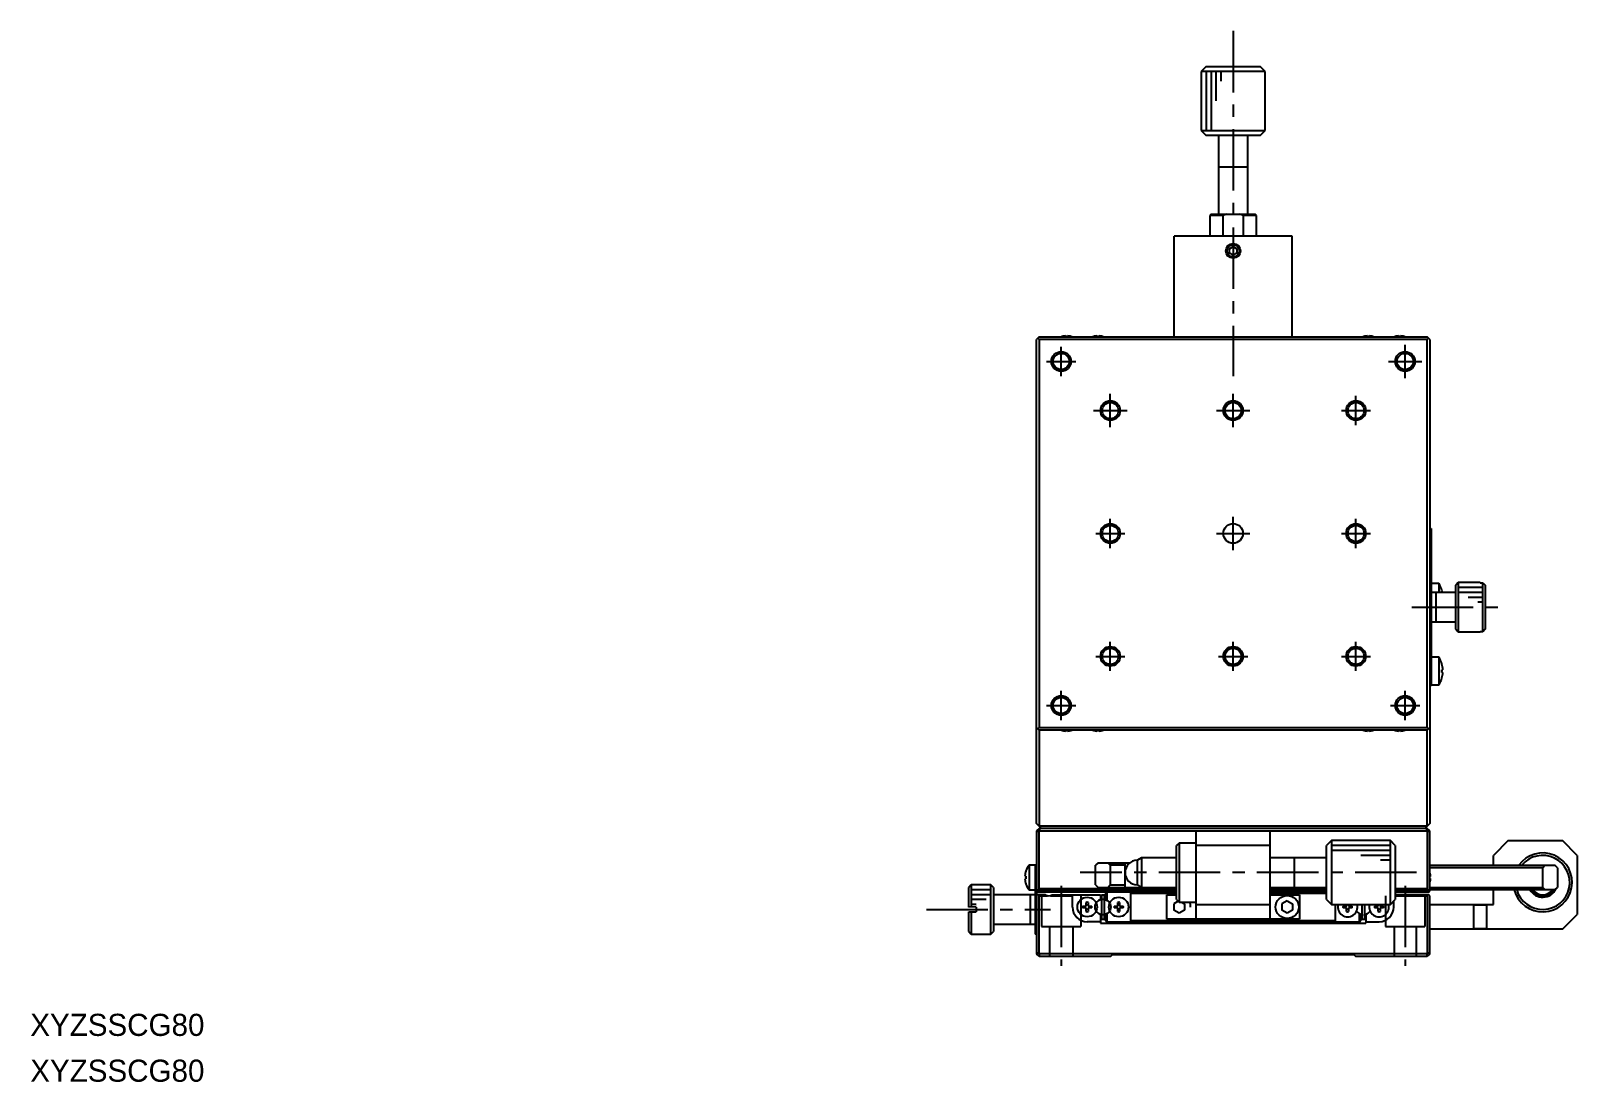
# Model space of a CAD drawing. Extents: x -371 to 381, y 89 to 685.
# Drawn here: x -338.8 to -24.2, y 88.8 to 302.7 of the extents above; entities that cross this region are included whole.
import ezdxf

# ---------------------------------------------------------------- set-up
doc = ezdxf.new("R2010")
doc.units = 0
doc.header["$LTSCALE"] = 10
doc.linetypes.add('CENTER', pattern=[2, 1.25, -0.25, 0.25, -0.25])
doc.linetypes.add('DASHED', pattern=[3.5, 2, -1.5])
doc.layers.get('0').update_dxf_attribs({"linetype": 'CONTINUOUS'})
doc.layers.add('CENTER', color=1, linetype='CENTER')
doc.styles.get("Standard").update_dxf_attribs({"font": 'FGP教科書体NT-M'})

msp = doc.modelspace()

# ---------------------------------------------------------------- linework, layer by layer
at = {"color": 7, "linetype": 'CONTINUOUS'}
for p, q in [((-99.650943, 295.409508), (-100.650943, 294.409508)), ((-87.650943, 294.409508), (-100.650943, 294.409508)), ((-100.650943, 294.409508), (-100.650943, 282.409508)), ((-99.650943, 295.409508), (-88.650943, 295.409508)), ((-87.650943, 294.409508), (-88.650943, 295.409508)), ((-87.650943, 282.409508), (-87.650943, 294.409508)), ((-100.650943, 282.409508), (-99.650943, 281.409508)), ((-100.650943, 282.409508), (-87.650943, 282.409508)), ((-88.650943, 281.409508), (-99.650717, 281.409508)), ((-97.150943, 281.409508), (-97.150943, 265.409528)), ((-91.150943, 265.409528), (-91.150943, 281.409508)), ((-88.650943, 281.409508), (-87.650943, 282.409508)), ((-98.600943, 265.409508), (-98.900943, 265.109508)), ((-96.272263, 265.109508), (-98.900943, 265.109508)), ((-98.900943, 265.109508), (-98.900943, 260.909508)), ((-98.600943, 265.409508), (-89.700943, 265.409508)), ((-95.470033, 265.409508), (-96.272263, 265.109508)), ((-96.272263, 265.109508), (-96.272263, 260.909508)), ((-92.029622, 265.109508), (-92.831852, 265.409508)), ((-89.400943, 265.109508), (-92.029622, 265.109508)), ((-92.029622, 260.909508), (-92.029622, 265.109508)), ((-89.400943, 265.109508), (-89.700943, 265.409508)), ((-89.400943, 260.909508), (-89.400943, 265.109508)), ((-106.150943, 240.409508), (-106.150943, 260.909508)), ((-82.150943, 260.909508), (-106.150943, 260.909508)), ((-94.900943, 258.342521), (-94.150943, 258.775534)), ((-94.900943, 257.476496), (-94.900943, 258.342521)), ((-94.150943, 258.775534), (-93.400943, 258.342521)), ((-93.400943, 258.342521), (-93.400943, 257.476496)), ((-82.150943, 240.409508), (-82.150943, 260.909508)), ((-94.150943, 257.043483), (-94.900943, 257.476496)), ((-93.400943, 257.476496), (-94.150943, 257.043483)), ((-133.650943, 240.409508), (-134.150943, 239.909508)), ((-134.150943, 141.409508), (-134.150943, 239.909508)), ((-133.650943, 239.909508), (-133.900943, 240.159508)), ((-133.650943, 240.409508), (-54.650943, 240.409508)), ((-54.650943, 239.909508), (-133.650943, 239.909508)), ((-133.650943, 239.909508), (-133.650943, 160.909508)), ((-128.937304, 240.47903), (-128.939558, 240.483652)), ((-128.230943, 240.47903), (-128.230943, 240.599367)), ((-127.870943, 240.47903), (-128.230943, 240.47903)), ((-127.870943, 240.599367), (-127.870943, 240.47903)), ((-127.162327, 240.483652), (-127.164581, 240.47903)), ((-122.537304, 240.47903), (-122.539558, 240.483652)), ((-121.830943, 240.47903), (-121.830943, 240.599367)), ((-121.470943, 240.47903), (-121.830943, 240.47903)), ((-121.470943, 240.599367), (-121.470943, 240.47903)), ((-120.762327, 240.483652), (-120.764581, 240.47903)), ((-67.537304, 240.47903), (-67.539558, 240.483652)), ((-66.830943, 240.47903), (-66.830943, 240.599367)), ((-66.470943, 240.47903), (-66.830943, 240.47903)), ((-66.470943, 240.599367), (-66.470943, 240.47903)), ((-65.762327, 240.483652), (-65.764581, 240.47903)), ((-61.137304, 240.47903), (-61.139558, 240.483652)), ((-60.430943, 240.47903), (-60.430943, 240.599367)), ((-60.070943, 240.47903), (-60.430943, 240.47903)), ((-60.070943, 240.599367), (-60.070943, 240.47903)), ((-59.362327, 240.483652), (-59.364581, 240.47903)), ((-54.150943, 239.909508), (-54.650943, 240.409508)), ((-54.650943, 239.909508), (-54.400943, 240.159508)), ((-54.650943, 160.909508), (-54.650943, 239.909508)), ((-54.150943, 239.909508), (-54.150943, 141.409508)), ((-54.150943, 201.409508), (-53.850943, 201.409508)), ((-53.850943, 201.409508), (-53.850943, 169.409508)), ((-52.308479, 190.209508), (-53.850943, 190.209508)), ((-52.308479, 190.209508), (-52.308479, 188.409508)), ((-48.350943, 190.409508), (-48.850943, 189.909508)), ((-48.850943, 180.909508), (-48.850943, 189.909508)), ((-48.350943, 190.409508), (-48.350943, 180.409508)), ((-43.850943, 190.409508), (-48.350943, 190.409508)), ((-43.850943, 190.409508), (-43.850943, 190.393483)), ((-43.850943, 190.393483), (-43.350943, 190.393483)), ((-43.350943, 180.425534), (-43.350943, 190.393483)), ((-43.350943, 190.393483), (-42.850943, 189.891695)), ((-42.850943, 189.891695), (-42.850943, 180.927321)), ((-48.850943, 188.409508), (-53.850943, 188.409508)), ((-52.850943, 182.409508), (-52.850943, 188.409508)), ((-51.657738, 188.808647), (-51.651569, 188.811656)), ((-53.850943, 182.409508), (-48.850943, 182.409508)), ((-48.850943, 180.909508), (-48.350943, 180.409508)), ((-48.350943, 180.409508), (-43.850943, 180.409508)), ((-43.350943, 180.425534), (-43.850943, 180.425534)), ((-43.850943, 180.425534), (-43.850943, 180.409508)), ((-42.850943, 180.927321), (-43.350943, 180.425534)), ((-52.308479, 175.209508), (-53.850943, 175.209508)), ((-52.308479, 175.209508), (-52.308479, 169.609508)), ((-51.657738, 173.808647), (-51.651569, 173.811656)), ((-51.657738, 172.669508), (-51.464481, 172.669508)), ((-51.657738, 172.149508), (-51.657738, 172.669508)), ((-51.464481, 172.149508), (-51.657738, 172.149508)), ((-51.651569, 171.007361), (-51.657738, 171.010369)), ((-53.850943, 169.409508), (-54.150943, 169.409508)), ((-53.850943, 169.609508), (-52.308479, 169.609508)), ((-134.150943, 160.909508), (-133.650943, 160.409508)), ((-133.900943, 160.659508), (-133.650943, 160.909508)), ((-133.650943, 160.909508), (-54.650943, 160.909508)), ((-54.400943, 160.659508), (-54.650943, 160.909508)), ((-54.650943, 160.409508), (-54.150943, 160.909508)), ((-54.650943, 160.409508), (-133.650943, 160.409508)), ((-133.650943, 160.409508), (-133.650943, 140.909508)), ((-128.939558, 160.335364), (-128.937304, 160.339987)), ((-128.230943, 160.339987), (-127.870943, 160.339987)), ((-128.230943, 160.219649), (-128.230943, 160.339987)), ((-127.870943, 160.339987), (-127.870943, 160.219649)), ((-127.164581, 160.339987), (-127.162327, 160.335364)), ((-122.539558, 160.335364), (-122.537304, 160.339987)), ((-121.830943, 160.339987), (-121.470943, 160.339987)), ((-121.830943, 160.219649), (-121.830943, 160.339987)), ((-121.470943, 160.339987), (-121.470943, 160.219649)), ((-120.764581, 160.339987), (-120.762327, 160.335364)), ((-67.539558, 160.335364), (-67.537304, 160.339987)), ((-66.830943, 160.339987), (-66.470943, 160.339987)), ((-66.830943, 160.219649), (-66.830943, 160.339987)), ((-66.470943, 160.339987), (-66.470943, 160.219649)), ((-65.764581, 160.339987), (-65.762327, 160.335364)), ((-61.139558, 160.335364), (-61.137304, 160.339987)), ((-60.430943, 160.339987), (-60.070943, 160.339987)), ((-60.430943, 160.219649), (-60.430943, 160.339987)), ((-60.070943, 160.339987), (-60.070943, 160.219649)), ((-59.364581, 160.339987), (-59.362327, 160.335364)), ((-54.650943, 140.909508), (-54.650943, 160.409508)), ((-133.150943, 140.409508), (-134.150943, 141.409508)), ((-133.650943, 140.409508), (-134.150943, 139.909508)), ((-134.150943, 139.909508), (-134.150943, 114.909508)), ((-134.150943, 139.809508), (-133.650943, 139.809508)), ((-133.650943, 140.909508), (-54.650943, 140.909508)), ((-54.650943, 140.409508), (-133.650943, 140.409508)), ((-133.650943, 139.809508), (-133.550943, 139.909508)), ((-133.650943, 128.109508), (-133.650943, 139.809508)), ((-133.550943, 140.409508), (-133.550943, 139.909508)), ((-133.550943, 139.909508), (-54.750943, 139.909508)), ((-101.650943, 121.909508), (-101.650943, 139.909508)), ((-86.650943, 139.909508), (-86.650943, 121.909508)), ((-54.150943, 141.409508), (-55.150943, 140.409508)), ((-54.750943, 139.909508), (-54.750943, 140.409508)), ((-54.750943, 139.909508), (-54.650943, 139.809508)), ((-54.150943, 139.909508), (-54.650943, 140.409508)), ((-54.650943, 139.809508), (-54.150943, 139.809508)), ((-54.650943, 139.809508), (-54.650943, 128.109508)), ((-54.150943, 127.609508), (-54.150943, 139.909508)), ((-105.150943, 137.409508), (-105.650943, 136.909508)), ((-105.650943, 125.909508), (-105.650943, 136.909508)), ((-105.150943, 137.409508), (-105.150943, 125.409508)), ((-101.650943, 137.409508), (-105.150943, 137.409508)), ((-86.650943, 136.909508), (-101.650943, 136.909508)), ((-74.150943, 137.909508), (-75.150943, 136.909508)), ((-75.150943, 125.909508), (-75.150943, 136.909508)), ((-62.150943, 137.909508), (-74.150943, 137.909508)), ((-74.150943, 137.909508), (-74.150943, 124.909508)), ((-62.150943, 124.909508), (-62.150943, 137.909508)), ((-61.150943, 136.909508), (-62.150943, 137.909508)), ((-61.150943, 136.909508), (-61.150943, 125.909508)), ((-38.150943, 137.909508), (-41.150943, 134.909508)), ((-38.150943, 137.909508), (-27.150943, 137.909508)), ((-24.150943, 134.909508), (-27.150943, 137.909508)), ((-135.673442, 132.909508), (-135.673442, 127.909508)), ((-134.150943, 132.909508), (-135.673442, 132.909508)), ((-134.450943, 132.909508), (-134.450943, 118.909508)), ((-121.650943, 133.409508), (-122.150943, 132.909508)), ((-122.150943, 128.909508), (-122.150943, 132.909508)), ((-121.650943, 133.409508), (-115.150943, 133.409508)), ((-119.150943, 132.909508), (-119.650943, 133.409508)), ((-116.150943, 132.909508), (-119.150943, 132.909508)), ((-119.150943, 132.909508), (-119.150943, 128.909508)), ((-116.150943, 128.409508), (-116.150943, 133.409508)), ((-112.784917, 134.409508), (-113.650943, 133.909508)), ((-113.650943, 128.909508), (-113.650943, 133.909508)), ((-105.650943, 134.409508), (-112.784917, 134.409508)), ((-112.784917, 134.409508), (-112.784917, 128.409508)), ((-75.150943, 134.409508), (-86.650943, 134.409508)), ((-54.150943, 132.909508), (-28.650943, 132.909508)), ((-31.150943, 132.409508), (-54.150943, 132.409508)), ((-41.150943, 132.909508), (-41.150943, 134.909508)), ((-30.650943, 132.909508), (-31.150943, 132.409508)), ((-31.150943, 128.409508), (-31.150943, 132.409508)), ((-28.150943, 132.409508), (-28.650943, 132.909508)), ((-28.150943, 132.409508), (-28.150943, 128.409508)), ((-24.150943, 134.909508), (-24.150943, 122.909508)), ((-136.528379, 130.709508), (-136.316245, 130.709508)), ((-136.316245, 130.109508), (-136.528379, 130.109508)), ((-136.316245, 131.759508), (-136.316245, 131.725753)), ((-136.316245, 130.709508), (-136.316245, 130.109508)), ((-136.316245, 129.093264), (-136.316245, 129.059508)), ((-134.338418, 130.609508), (-134.206675, 130.609508)), ((-134.206675, 130.209508), (-134.338418, 130.209508)), ((-134.206675, 131.359508), (-134.206675, 131.338217)), ((-134.206675, 130.609508), (-134.206675, 130.209508)), ((-134.206675, 129.4808), (-134.206675, 129.459508)), ((-54.09521, 131.338217), (-54.09521, 131.359508)), ((-54.09521, 130.609508), (-53.963467, 130.609508)), ((-54.09521, 130.209508), (-54.09521, 130.609508)), ((-53.963467, 130.209508), (-54.09521, 130.209508)), ((-54.09521, 129.459508), (-54.09521, 129.4808)), ((-147.450943, 128.909508), (-147.950943, 128.409508)), ((-147.950943, 124.409167), (-147.950943, 128.409508)), ((-147.450943, 128.909508), (-147.450943, 124.409888)), ((-143.450943, 128.909508), (-147.450943, 128.909508)), ((-143.450943, 118.909508), (-143.450943, 128.909508)), ((-142.950943, 128.409508), (-143.450943, 128.909508)), ((-142.950943, 128.409508), (-142.950943, 119.409508)), ((-134.450943, 126.909508), (-142.950943, 126.909508)), ((-135.673442, 127.909508), (-134.450943, 127.909508)), ((-135.450943, 126.909508), (-135.450943, 120.909508)), ((-134.150943, 128.109508), (-133.950943, 127.909508)), ((-134.150943, 127.609508), (-133.950943, 127.409508)), ((-133.950943, 126.909508), (-134.150943, 126.709508)), ((-133.950943, 127.909508), (-105.650943, 127.909508)), ((-105.650943, 127.409508), (-133.950943, 127.409508)), ((-132.31238, 126.909508), (-133.950943, 126.909508)), ((-133.850943, 127.909508), (-133.650943, 128.109508)), ((-133.650943, 126.709508), (-133.850943, 126.909508)), ((-105.650943, 128.109508), (-133.650943, 128.109508)), ((-133.650943, 126.709508), (-131.963192, 126.709508)), ((-133.650943, 115.009508), (-133.650943, 126.709508)), ((-132.750943, 127.409508), (-132.750943, 127.909508)), ((-132.450943, 127.609508), (-132.650943, 127.409508)), ((-132.450943, 127.609508), (-132.450943, 127.909508)), ((-105.650943, 127.609508), (-132.450943, 127.609508)), ((-131.338693, 126.709508), (-126.850943, 126.709508)), ((-130.989505, 126.909508), (-121.150943, 126.909508)), ((-126.850943, 124.409508), (-126.850943, 126.909508)), ((-122.150943, 128.909508), (-121.650943, 128.409508)), ((-121.650943, 128.409508), (-105.650943, 128.409508)), ((-121.150943, 125.95392), (-121.444693, 125.784324)), ((-121.150943, 126.909508), (-121.150943, 125.95392)), ((-120.950943, 126.909508), (-120.950943, 121.909508)), ((-120.950943, 126.909508), (-120.350943, 126.909508)), ((-120.350943, 121.909508), (-120.350943, 126.909508)), ((-120.150943, 127.209508), (-119.950943, 127.409508)), ((-120.150943, 127.209508), (-120.150943, 125.95392)), ((-120.150943, 125.95392), (-119.857193, 125.784324)), ((-119.850943, 127.409508), (-119.850943, 125.780696)), ((-119.650943, 128.409508), (-119.150943, 128.909508)), ((-119.150943, 128.909508), (-116.150943, 128.909508)), ((-114.950943, 121.409508), (-114.950943, 127.409508)), ((-114.950943, 127.209508), (-105.650943, 127.209508)), ((-113.650943, 128.909508), (-112.784917, 128.409508)), ((-107.650943, 121.909508), (-107.650943, 126.909508)), ((-107.650943, 126.909508), (-105.650943, 126.909508)), ((-105.650943, 125.909508), (-105.150943, 125.409508)), ((-86.650943, 128.409508), (-75.150943, 128.409508)), ((-75.150943, 128.109508), (-86.650943, 128.109508)), ((-86.650943, 127.909508), (-75.150943, 127.909508)), ((-75.150943, 127.609508), (-86.650943, 127.609508)), ((-75.150943, 127.409508), (-86.650943, 127.409508)), ((-86.650943, 127.209508), (-75.150943, 127.209508)), ((-86.650943, 126.909508), (-80.650943, 126.909508)), ((-80.650943, 126.909508), (-80.650943, 121.909508)), ((-75.150943, 125.909508), (-74.150943, 124.909508)), ((-62.150943, 124.909508), (-61.150943, 125.909508)), ((-54.650943, 128.109508), (-61.150943, 128.109508)), ((-61.150943, 127.909508), (-54.350943, 127.909508)), ((-55.850943, 127.609508), (-61.150943, 127.609508)), ((-54.350943, 127.409508), (-61.150943, 127.409508)), ((-54.350943, 126.909508), (-61.150943, 126.909508)), ((-61.150943, 126.709508), (-54.650943, 126.709508)), ((-55.850943, 127.909508), (-55.850943, 127.609508)), ((-55.850943, 127.609508), (-55.650943, 127.409508)), ((-55.550943, 127.909508), (-55.550943, 127.409508)), ((-54.650943, 128.109508), (-54.450943, 127.909508)), ((-54.450943, 126.909508), (-54.650943, 126.709508)), ((-54.650943, 126.709508), (-54.650943, 115.009508)), ((-54.350943, 127.909508), (-54.150943, 128.109508)), ((-54.350943, 127.409508), (-54.150943, 127.609508)), ((-54.150943, 126.709508), (-54.350943, 126.909508)), ((-54.150943, 128.409508), (-31.150943, 128.409508)), ((-28.650943, 127.909508), (-54.150943, 127.909508)), ((-54.150943, 114.909508), (-54.150943, 126.709508)), ((-41.150943, 124.909508), (-41.150943, 127.909508)), ((-31.150943, 128.409508), (-30.650943, 127.909508)), ((-28.650943, 127.909508), (-28.150943, 128.409508)), ((-146.450943, 124.409964), (-147.950943, 124.40985)), ((-147.950943, 123.40985), (-146.450943, 123.409964)), ((-147.950943, 119.409508), (-147.950943, 123.40985)), ((-147.450943, 123.409888), (-147.450943, 118.909508)), ((-146.450943, 124.409888), (-146.450943, 123.409888)), ((-124.779651, 124.609508), (-124.050943, 124.609508)), ((-124.050943, 124.209508), (-124.779651, 124.209508)), ((-124.050943, 124.609508), (-124.050943, 125.338217)), ((-124.050943, 123.4808), (-124.050943, 124.209508)), ((-123.650943, 125.338217), (-123.650943, 124.609508)), ((-123.650943, 124.609508), (-122.922234, 124.609508)), ((-123.650943, 124.209508), (-123.650943, 123.4808)), ((-122.922234, 124.209508), (-123.650943, 124.209508)), ((-121.444693, 123.034693), (-121.150943, 122.865096)), ((-121.150943, 122.865096), (-121.150943, 121.109508)), ((-119.857193, 123.034693), (-120.150943, 122.865096)), ((-120.150943, 122.865096), (-120.150943, 121.609508)), ((-119.850943, 123.03832), (-119.850943, 121.409508)), ((-118.379651, 124.609508), (-117.650943, 124.609508)), ((-117.650943, 124.209508), (-118.379651, 124.209508)), ((-117.650943, 124.609508), (-117.650943, 125.338217)), ((-117.650943, 123.4808), (-117.650943, 124.209508)), ((-117.250943, 125.338217), (-117.250943, 124.609508)), ((-117.250943, 124.609508), (-116.522234, 124.609508)), ((-117.250943, 124.209508), (-117.250943, 123.4808)), ((-116.522234, 124.209508), (-117.250943, 124.209508)), ((-105.322224, 125.58079), (-106.250943, 125.044594)), ((-106.250943, 125.044594), (-106.250943, 123.774423)), ((-105.150943, 123.139338), (-106.250943, 123.774423)), ((-105.150943, 125.409508), (-101.650943, 125.409508)), ((-104.050943, 123.774423), (-105.150943, 123.139338)), ((-104.682993, 125.409508), (-104.050943, 125.044594)), ((-104.050943, 125.044594), (-104.050943, 123.774423)), ((-101.650943, 124.909508), (-86.650943, 124.909508)), ((-83.150943, 125.679679), (-84.250943, 125.044594)), ((-84.250943, 125.044594), (-84.250943, 123.774423)), ((-83.150943, 123.139338), (-84.250943, 123.774423)), ((-83.150943, 125.679679), (-82.050943, 125.044594)), ((-82.050943, 123.774423), (-83.150943, 123.139338)), ((-82.050943, 125.044594), (-82.050943, 123.774423)), ((-74.150943, 124.909508), (-62.150943, 124.909508)), ((-73.350943, 121.409508), (-73.350943, 124.909508)), ((-71.779651, 124.609508), (-71.050943, 124.609508)), ((-71.050943, 124.209508), (-71.779651, 124.209508)), ((-71.050943, 124.609508), (-71.050943, 124.909508)), ((-71.050943, 123.4808), (-71.050943, 124.209508)), ((-70.650943, 124.909508), (-70.650943, 124.609508)), ((-70.650943, 124.609508), (-69.922234, 124.609508)), ((-70.650943, 124.209508), (-70.650943, 123.4808)), ((-69.922234, 124.209508), (-70.650943, 124.209508)), ((-68.450943, 121.409508), (-68.450943, 123.03832)), ((-68.150943, 122.865096), (-68.444693, 123.034693)), ((-68.150943, 121.609508), (-68.150943, 122.865096)), ((-67.950943, 124.909508), (-67.950943, 121.909508)), ((-67.350943, 121.909508), (-67.350943, 124.909508)), ((-66.857193, 123.034693), (-67.150943, 122.865096)), ((-67.150943, 122.865096), (-67.150943, 121.109508)), ((-65.379651, 124.609508), (-64.650943, 124.609508)), ((-64.650943, 124.209508), (-65.379651, 124.209508)), ((-64.650943, 124.609508), (-64.650943, 124.909508)), ((-64.650943, 123.4808), (-64.650943, 124.209508)), ((-64.250943, 124.909508), (-64.250943, 124.609508)), ((-64.250943, 124.609508), (-63.522234, 124.609508)), ((-64.250943, 124.209508), (-64.250943, 123.4808)), ((-63.522234, 124.209508), (-64.250943, 124.209508)), ((-61.450943, 124.409508), (-61.450943, 125.609508)), ((-54.150943, 124.909508), (-41.150943, 124.909508)), ((-45.150943, 119.909508), (-45.150943, 124.909508)), ((-42.550943, 124.759508), (-45.150943, 124.759508)), ((-42.550943, 120.059508), (-42.550943, 124.759508)), ((-27.150943, 119.909508), (-24.150943, 122.909508)), ((-142.950943, 120.909508), (-134.450943, 120.909508)), ((-121.150943, 121.409508), (-123.850943, 121.409508)), ((-121.150943, 121.109508), (-67.150943, 121.109508)), ((-120.950943, 121.909508), (-120.350943, 121.909508)), ((-120.150943, 121.609508), (-119.950943, 121.409508)), ((-119.950943, 121.409508), (-68.350943, 121.409508)), ((-73.350943, 121.609508), (-114.950943, 121.609508)), ((-80.650943, 121.909508), (-107.650943, 121.909508)), ((-99.650943, 121.409508), (-99.650943, 121.109508)), ((-96.650943, 121.109508), (-96.650943, 121.409508)), ((-91.650943, 121.409508), (-91.650943, 121.109508)), ((-88.650943, 121.109508), (-88.650943, 121.409508)), ((-68.350943, 121.409508), (-68.150943, 121.609508)), ((-67.950943, 121.909508), (-67.350943, 121.909508)), ((-67.150943, 121.409508), (-64.450943, 121.409508)), ((-27.150943, 119.909508), (-54.150943, 119.909508)), ((-45.150943, 120.059508), (-42.550943, 120.059508)), ((-147.950943, 119.409508), (-147.450943, 118.909508)), ((-147.450943, 118.909508), (-143.450943, 118.909508)), ((-143.450943, 118.909508), (-142.950943, 119.409508)), ((-134.150943, 118.909508), (-134.450943, 118.909508)), ((-133.650943, 115.009508), (-134.150943, 115.009508)), ((-133.650943, 114.409508), (-134.150943, 114.909508)), ((-133.550943, 114.909508), (-133.650943, 115.009508)), ((-133.650943, 114.409508), (-119.050943, 114.409508)), ((-54.750943, 114.909508), (-133.550943, 114.909508)), ((-133.550943, 114.409508), (-133.550943, 114.909508)), ((-119.050943, 114.409508), (-118.700943, 114.759508)), ((-118.700943, 114.759508), (-69.600943, 114.759508)), ((-69.600943, 114.759508), (-69.250943, 114.409508)), ((-69.250943, 114.409508), (-54.650943, 114.409508)), ((-54.650943, 115.009508), (-54.750943, 114.909508)), ((-54.750943, 114.909508), (-54.750943, 114.409508)), ((-54.150943, 115.009508), (-54.650943, 115.009508)), ((-54.150943, 114.909508), (-54.650943, 114.409508))]:
    msp.add_line(p, q, dxfattribs=at)
at = {"color": 3, "linetype": 'CONTINUOUS'}
for p, q in [((-99.650943, 294.409508), (-99.650943, 282.409508)), ((-98.650943, 294.409508), (-98.650943, 282.409508)), ((-97.650943, 294.409508), (-97.650943, 288.409508)), ((-96.650943, 294.409508), (-96.650943, 292.409508)), ((-91.150938, 274.909508), (-97.150948, 274.909508)), ((-43.350943, 189.409508), (-48.350943, 189.409508)), ((-43.350943, 188.409508), (-48.350943, 188.409508)), ((-43.350943, 187.409508), (-46.350943, 187.409508)), ((-43.350943, 186.409508), (-44.350943, 186.409508)), ((-62.150943, 136.909508), (-74.150943, 136.909508)), ((-62.150943, 135.909508), (-74.150943, 135.909508)), ((-81.650943, 128.409503), (-81.650943, 134.409513)), ((-62.150943, 134.909508), (-68.150943, 134.909508)), ((-62.150943, 133.909508), (-64.150943, 133.909508)), ((-143.450943, 127.909508), (-147.450943, 127.909508)), ((-143.450943, 126.909508), (-147.450943, 126.909508)), ((-144.450943, 125.909508), (-147.450943, 125.909508)), ((-146.450943, 124.909508), (-147.450943, 124.909508))]:
    msp.add_line(p, q, dxfattribs=at)
at = {"color": 3, "linetype": 'DASHED'}
for p, q in [((-133.150943, 126.709508), (-133.150943, 120.409508)), ((-125.150943, 126.709508), (-125.150943, 120.409508)), ((-63.150943, 126.709508), (-63.150943, 120.409508)), ((-55.150943, 126.709508), (-55.150943, 120.409508)), ((-133.150943, 120.409508), (-125.150943, 120.409508)), ((-131.550943, 120.409508), (-131.550943, 114.409508)), ((-126.750943, 120.409508), (-126.750943, 114.409508)), ((-63.150943, 120.409508), (-55.150943, 120.409508)), ((-61.400943, 120.409508), (-61.400943, 114.409508)), ((-56.900943, 120.409508), (-56.900943, 114.409508))]:
    msp.add_line(p, q, dxfattribs=at)
at = {"color": 3, "linetype": 'CONTINUOUS'}
for centre, radius in [((-94.150943, 257.909508), 1.5), ((-129.150943, 235.409508), 2), ((-59.150943, 235.409508), 2), ((-119.150943, 225.409508), 2), ((-94.150943, 225.409508), 2), ((-69.150943, 225.409508), 2), ((-119.150943, 200.409508), 2), ((-69.150943, 200.409508), 2), ((-119.150943, 175.409508), 2), ((-94.150943, 175.409508), 2), ((-69.150943, 175.409508), 2), ((-129.150943, 165.409508), 2), ((-59.150943, 165.409508), 2)]:
    msp.add_circle(centre, radius, dxfattribs=at)
at = {"color": 7, "linetype": 'CONTINUOUS'}
for centre, radius in [((-94.150943, 257.909508), 1.25), ((-129.150943, 235.409508), 1.65), ((-59.150943, 235.409508), 1.65), ((-119.150943, 225.409508), 1.65), ((-94.150943, 225.409508), 1.65), ((-69.150943, 225.409508), 1.65), ((-119.150943, 200.409508), 1.65), ((-94.150943, 200.409508), 2), ((-69.150943, 200.409508), 1.65), ((-119.150943, 175.409508), 1.65), ((-94.150943, 175.409508), 1.65), ((-69.150943, 175.409508), 1.65), ((-129.150943, 165.409508), 1.65), ((-59.150943, 165.409508), 1.65), ((-123.850943, 124.409508), 2), ((-120.650944, 124.409508), 1.5875), ((-117.450943, 124.409508), 2), ((-83.150943, 124.409508), 2.35)]:
    msp.add_circle(centre, radius, dxfattribs=at)
for centre, radius, start, end in [((-128.050943, 237.409508), 3.2, 106.122533, 110.364135), ((-128.050943, 237.409508), 3.194933, 93.229709, 106.106712), ((-128.050943, 237.409508), 3.194933, 73.893288, 86.770291), ((-128.050943, 237.409508), 3.2, 69.635865, 73.877467), ((-121.650943, 237.409508), 3.2, 106.122533, 110.364135), ((-121.650943, 237.409508), 3.194933, 93.229709, 106.106712), ((-121.650943, 237.409508), 3.194933, 73.893288, 86.770291), ((-121.650943, 237.409508), 3.2, 69.635865, 73.877467), ((-66.650943, 237.409508), 3.2, 106.122533, 110.364135), ((-66.650943, 237.409508), 3.194933, 93.229709, 106.106712), ((-66.650943, 237.409508), 3.194933, 73.893288, 86.770291), ((-66.650943, 237.409508), 3.2, 69.635865, 73.877467), ((-60.250943, 237.409508), 3.2, 106.122533, 110.364135), ((-60.250943, 237.409508), 3.194933, 93.229709, 106.106712), ((-60.250943, 237.409508), 3.194933, 73.893288, 86.770291), ((-60.250943, 237.409508), 3.2, 69.635865, 73.877467), ((-56.450943, 187.409508), 5, 16.285843, 34.055798), ((-56.450943, 187.409508), 4.993235, 11.552804, 16.272555), ((-56.450943, 172.409508), 5, 16.285843, 34.055798), ((-56.450943, 172.409508), 4.993235, 2.984767, 16.272555), ((-56.450943, 172.409508), 5, 325.944202, 343.714157), ((-56.450943, 172.409508), 4.993235, 343.727445, 357.015233), ((-128.050943, 163.409508), 3.2, 249.635865, 253.877467), ((-128.050943, 163.409508), 3.194933, 253.893288, 266.770291), ((-128.050943, 163.409508), 3.194933, 273.229709, 286.106712), ((-128.050943, 163.409508), 3.2, 286.122533, 290.364135), ((-121.650943, 163.409508), 3.2, 249.635865, 253.877467), ((-121.650943, 163.409508), 3.194933, 253.893288, 266.770291), ((-121.650943, 163.409508), 3.194933, 273.229709, 286.106712), ((-121.650943, 163.409508), 3.2, 286.122533, 290.364135), ((-66.650943, 163.409508), 3.2, 249.635865, 253.877467), ((-66.650943, 163.409508), 3.194933, 253.893288, 266.770291), ((-66.650943, 163.409508), 3.194933, 273.229709, 286.106712), ((-66.650943, 163.409508), 3.2, 286.122533, 290.364135), ((-60.250943, 163.409508), 3.2, 249.635865, 253.877467), ((-60.250943, 163.409508), 3.194933, 253.893288, 266.770291), ((-60.250943, 163.409508), 3.194933, 273.229709, 286.106712), ((-60.250943, 163.409508), 3.2, 286.122533, 290.364135), ((-31.150943, 129.409508), 6, 194.477512, 144.314665), ((-132.550943, 130.409508), 4, 141.317813, 160.275366), ((-113.650943, 131.409508), 2.5, 90, 270), ((-31.150943, 129.409508), 5.5, 195.82662, 140.478804), ((-132.550943, 130.409508), 3.988734, 160.731797, 175.686606), ((-132.550943, 130.409508), 3.988734, 184.313394, 199.268203), ((-132.550943, 130.409508), 4, 199.724634, 218.682187), ((-131.150943, 130.409508), 3.193744, 163.094742, 176.40965), ((-131.150943, 130.409508), 3.193744, 183.59035, 196.905258), ((-131.150943, 130.409508), 3.2, 159.635865, 162.729995), ((-131.150943, 130.409508), 3.2, 197.270005, 200.364135), ((-57.150943, 130.409508), 3.2, 17.270005, 20.364135), ((-57.150943, 130.409508), 3.2, 339.635865, 342.729995), ((-57.150943, 130.409508), 3.193744, 3.59035, 16.905258), ((-57.150943, 130.409508), 3.193744, 343.094742, 356.40965), ((-131.650943, 127.659508), 1, 228.590378, 311.409622), ((-120.650944, 124.409508), 1.5875, 100.89302, 149.566737), ((-31.150943, 129.409508), 3, 210, 334.471221), ((-31.150943, 129.409508), 2.5, 216.869898, 323.130102), ((-123.850943, 124.409508), 3, 180, 270), ((-123.850943, 124.409508), 0.95, 167.846803, 192.153197), ((-123.850943, 124.409508), 0.435085, 152.633517, 207.366483), ((-123.850943, 124.409508), 0.95, 77.846803, 102.153197), ((-123.850943, 124.409508), 0.435085, 62.633517, 117.366483), ((-123.850943, 124.409508), 0.435085, 242.633517, 297.366483), ((-123.850943, 124.409508), 0.95, 257.846803, 282.153197), ((-123.850943, 124.409508), 0.435085, 332.633517, 27.366483), ((-123.850943, 124.409508), 0.95, 347.846803, 12.153197), ((-120.536038, 124.294603), 1.75, 135, 148.118467), ((-120.536038, 124.524413), 1.75, 211.881533, 225), ((-120.650944, 124.409508), 1.5875, 210.433263, 224.999751), ((-120.650944, 124.409508), 1.5875, 225.000026, 259.10691), ((-120.650943, 124.409508), 1.5875, 45, 59.739186), ((-120.765847, 124.294603), 1.75, 31.881533, 45), ((-120.765847, 124.524413), 1.75, 315, 328.118467), ((-117.450943, 124.409508), 0.95, 167.846803, 192.153197), ((-117.450943, 124.409508), 0.435085, 152.633517, 207.366483), ((-117.450943, 124.409508), 0.95, 77.846803, 102.153197), ((-117.450943, 124.409508), 0.435085, 62.633517, 117.366483), ((-117.450943, 124.409508), 0.435085, 242.633517, 297.366483), ((-117.450943, 124.409508), 0.95, 257.846803, 282.153197), ((-117.450943, 124.409508), 0.435085, 332.633517, 27.366483), ((-117.450943, 124.409508), 0.95, 347.846803, 12.153197), ((-105.150943, 124.409508), 2.35, 0, 25.184337), ((-70.850943, 124.409508), 2, 165.522488, 14.477512), ((-70.850943, 124.409508), 0.95, 167.846803, 192.153197), ((-70.850943, 124.409508), 0.435085, 152.633517, 207.366483), ((-70.850943, 124.409508), 0.435085, 62.633517, 117.366483), ((-70.850943, 124.409508), 0.435085, 242.633517, 297.366483), ((-70.850943, 124.409508), 0.95, 257.846803, 282.153197), ((-70.850943, 124.409508), 0.435085, 332.633517, 27.366483), ((-70.850943, 124.409508), 0.95, 347.846803, 12.153197), ((-67.536038, 124.524413), 1.75, 211.881533, 225), ((-67.650944, 124.409508), 1.5875, 210.433263, 224.999751), ((-67.650944, 124.409508), 1.5875, 225.000026, 259.10691), ((-67.650944, 124.409508), 1.5875, 270, 300), ((-67.650944, 124.409508), 1.5875, 300.000031, 329.566818), ((-67.765847, 124.524413), 1.75, 315, 328.118467), ((-64.450943, 124.409508), 2, 165.522488, 14.477512), ((-64.450943, 124.409508), 0.95, 167.846803, 192.153197), ((-64.450943, 124.409508), 0.435085, 152.633517, 207.366483), ((-64.450943, 124.409508), 0.435085, 62.633517, 117.366483), ((-64.450943, 124.409508), 0.435085, 242.633517, 297.366483), ((-64.450943, 124.409508), 0.95, 257.846803, 282.153197), ((-64.450943, 124.409508), 3, 270, 0), ((-64.450943, 124.409508), 0.435085, 332.633517, 27.366483), ((-64.450943, 124.409508), 0.95, 347.846803, 12.153197)]:
    msp.add_arc(centre, radius, start, end, dxfattribs=at)
at = {"color": 3, "linetype": 'CONTINUOUS'}
msp.add_arc((-31.150943, 129.409508), 2.75, 213.055731, 326.944269, dxfattribs=at)
at = {"layer": 'CENTER', "color": 1, "linetype": 'CENTER'}
for p, q in [((-94.150943, 302.659508), (-94.150943, 232.409508)), ((-129.150943, 232.429508), (-129.150943, 238.389508)), ((-59.150943, 232.009508), (-59.150943, 238.809508)), ((-132.130943, 235.409508), (-126.170943, 235.409508)), ((-62.550943, 235.409508), (-55.750943, 235.409508)), ((-119.150943, 222.009508), (-119.150943, 228.809508)), ((-94.150943, 222.009508), (-94.150943, 228.809508)), ((-69.150943, 222.429508), (-69.150943, 228.389508)), ((-122.550943, 225.409508), (-115.750943, 225.409508)), ((-97.550943, 225.409508), (-90.750943, 225.409508)), ((-72.130943, 225.409508), (-66.170943, 225.409508)), ((-119.150943, 197.429508), (-119.150943, 203.389508)), ((-94.150943, 197.009508), (-94.150943, 203.809508)), ((-69.150943, 197.429508), (-69.150943, 203.389508)), ((-122.130943, 200.409508), (-116.170943, 200.409508)), ((-97.550943, 200.409508), (-90.750943, 200.409508)), ((-72.130943, 200.409508), (-66.170943, 200.409508)), ((-57.800943, 185.409508), (-37.800943, 185.409508)), ((-119.150943, 172.429508), (-119.150943, 178.389508)), ((-94.150943, 172.429508), (-94.150943, 178.389508)), ((-69.150943, 172.429508), (-69.150943, 178.389508)), ((-122.130943, 175.409508), (-116.170943, 175.409508)), ((-97.130943, 175.409508), (-91.170943, 175.409508)), ((-72.130943, 175.409508), (-66.170943, 175.409508)), ((-129.150943, 162.429508), (-129.150943, 168.389508)), ((-59.150943, 162.429508), (-59.150943, 168.389508)), ((-132.130943, 165.409508), (-126.170943, 165.409508)), ((-62.130943, 165.409508), (-56.170943, 165.409508)), ((-56.800943, 131.409508), (-125.300943, 131.409508)), ((-129.150943, 128.709508), (-129.150943, 112.409508)), ((-59.150943, 128.709508), (-59.150943, 112.409508)), ((-156.550943, 123.909508), (-131.300943, 123.909508))]:
    msp.add_line(p, q, dxfattribs=at)

# ---------------------------------------------------------------- texts
at = {"color": 7}
for p in [(-338.976327, 98.180202), (-338.976327, 88.853701)]:
    msp.add_text('XYZSSCG80', height=4.5, dxfattribs=at).set_placement(p)

doc.saveas('drawing.dxf')
